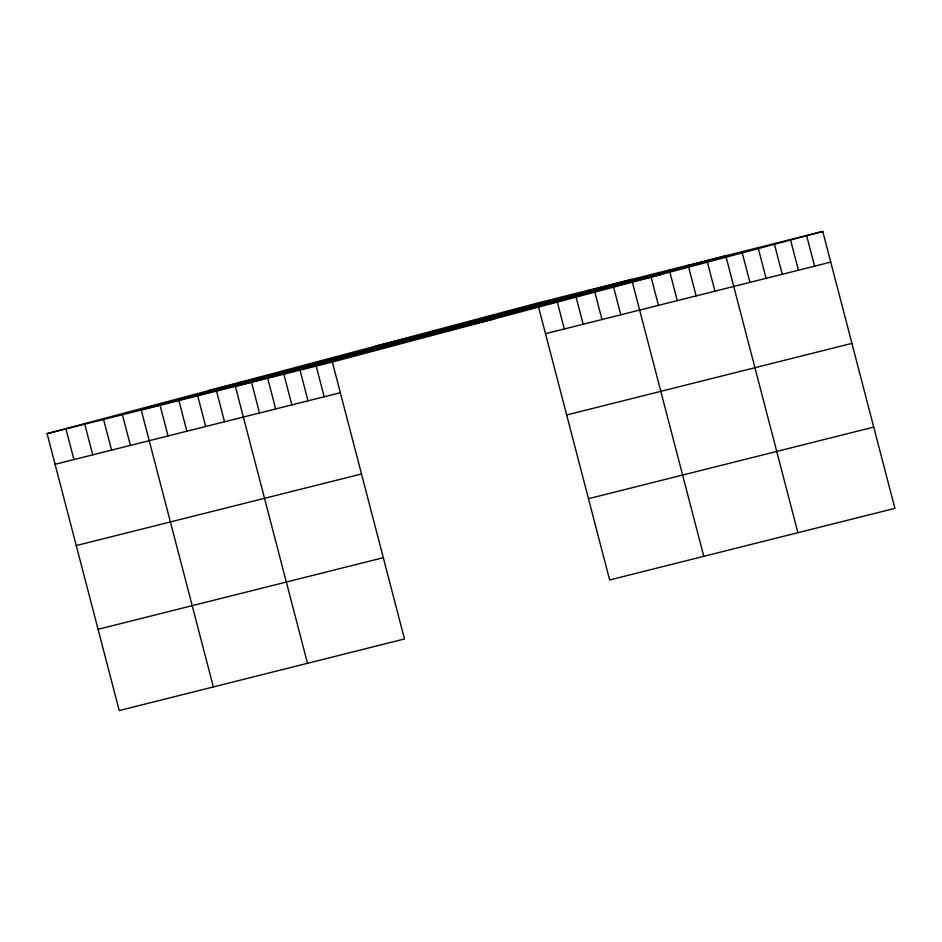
<?xml version="1.0" encoding="UTF-8"?>
<svg xmlns="http://www.w3.org/2000/svg" width="942" height="942" viewBox="0 0 942 942"><rect width="100%" height="100%" fill="white"/><g stroke="black" fill="none" stroke-linecap="round" stroke-linejoin="round"><path stroke-width="1.41" d="M47.1 433.638L332.349 362.046L404.483 638.97L119.234 710.562L47.1 433.638L537.517 303.03L822.766 231.438L894.9 508.362L609.651 579.954L538.6 307.21M332.349 362.046L822.766 231.438M375.681 346.126L660.931 274.546M208.936 390.53L494.185 318.949M545.5 333.692L830.75 262.111M55.083 464.3L340.345 392.708M566.672 414.963L851.921 343.371M76.255 545.559L361.504 473.979M588.479 498.683L873.729 427.103M98.062 629.291L383.323 557.699M806.599 235.5L814.594 266.162M790.432 239.551L798.427 270.224M774.277 243.613L782.26 274.275M758.11 247.664L766.093 278.337M741.943 251.726L749.938 282.388M797.909 532.701L725.776 255.788L235.37 386.385L307.504 663.309M706.959 260.51L714.943 291.172M688.131 265.232L696.114 295.894M669.303 269.954L677.286 300.628M650.475 274.687L658.458 305.349M703.78 556.333L631.646 279.409L141.229 410.005L213.363 686.93M612.818 284.131L620.802 314.793M593.99 288.853L601.985 319.526M575.162 293.586L583.157 324.248M557.428 302.488L564.329 328.97M316.194 366.108L324.178 396.77M300.027 370.159L308.01 400.821M283.86 374.221L291.843 404.883M267.693 378.272L275.688 408.934M251.538 382.334L259.521 412.996M216.542 391.107L224.526 421.78M197.714 395.84L205.697 426.502M178.886 400.562L186.881 431.224M160.058 405.284L168.053 435.946M122.413 414.739L130.396 445.401M103.585 419.461L111.568 450.123M84.756 424.183L92.74 454.845M65.928 428.904L73.912 459.578"/></g></svg>
